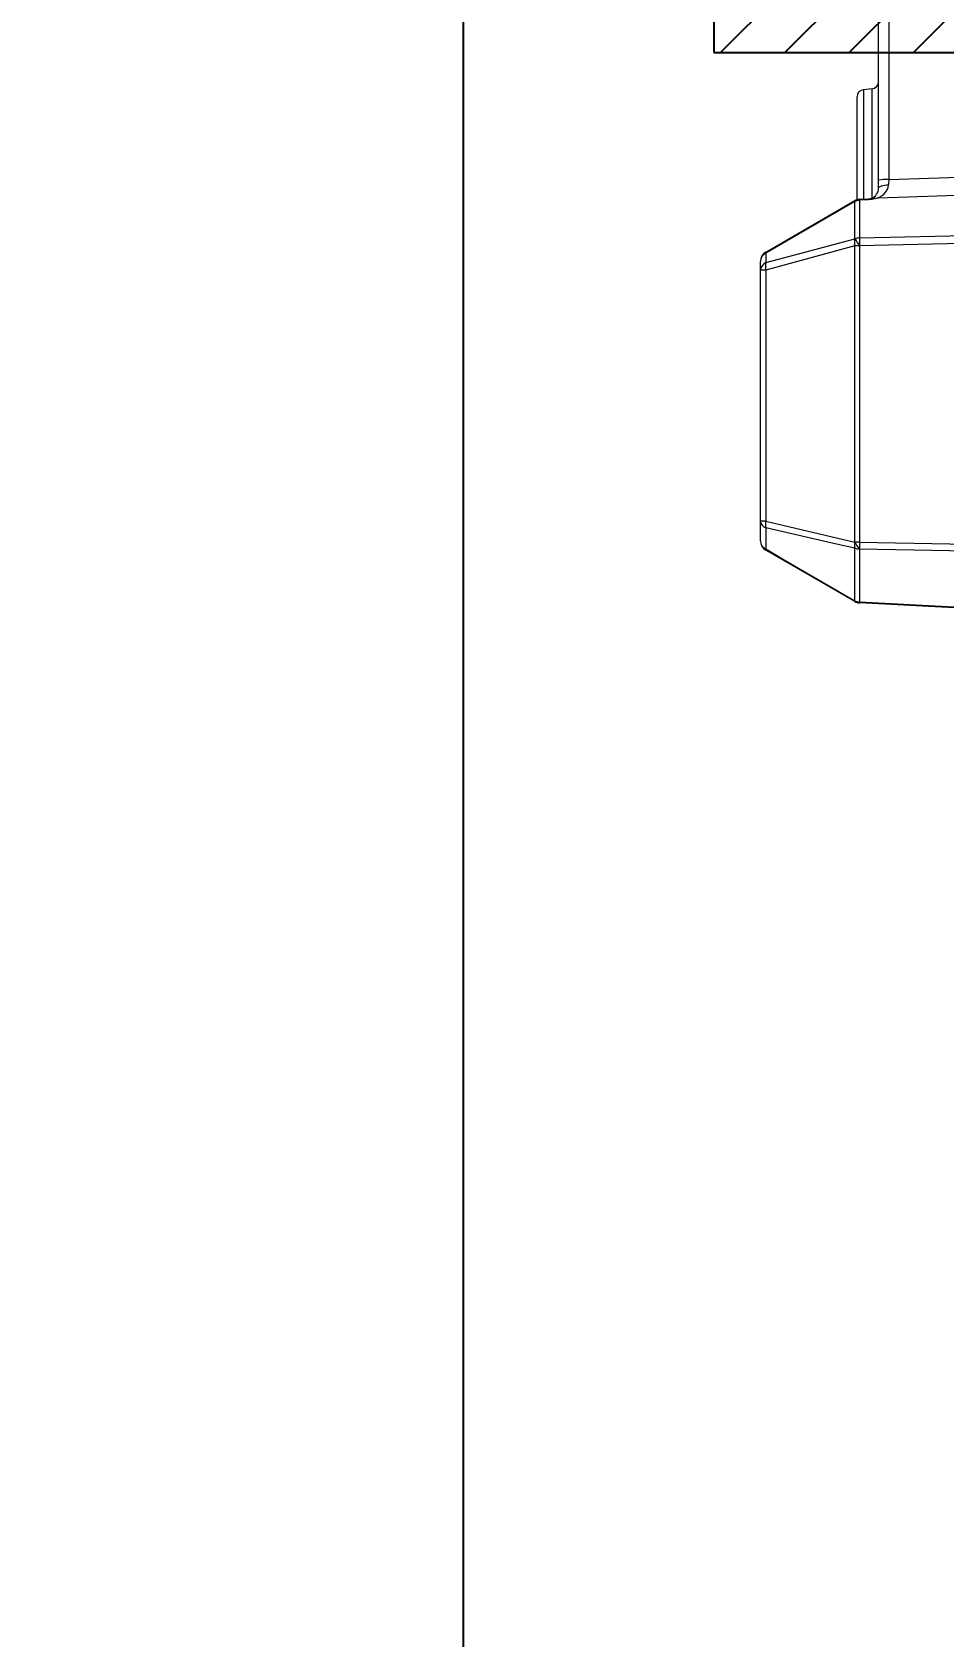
# Model space of a CAD drawing. Header units: millimetres. Extents: x -280 to 408, y 33 to 269.
# Drawn here: x 177.91 to 203.39, y 169.05 to 213.89 of the extents above; entities that cross this region are included whole.
import ezdxf

# ---------------------------------------------------------------- set-up
doc = ezdxf.new("R2010")
doc.units = ezdxf.units.MM
doc.layers.add('FORMAT', color=7, linetype='Continuous')
doc.styles.add('SLDTEXTSTYLE0', font='TXT', dxfattribs={"width": 0.605})
doc.dimstyles.new('SLDDIMSTYLE1', dxfattribs={"dimtxt": 3.5, "dimasz": 3.5, "dimexe": 0, "dimexo": 0.0625, "dimgap": 0.875, "dimtad": 1, "dimtoh": 1, "dimlfac": 10, "dimrnd": 1e-09, "dimzin": 12, "dimdsep": 46, "dimtxsty": 'SLDTEXTSTYLE0', "dimsah": 1, "dimcen": 0.09, "dimadec": 0, "dimazin": 0, "dimtfac": 1, "dimtdec": 3, "dimtofl": 0, "dimtmove": 0, "dimatfit": 3, "dimfxl": 1, "dimfrac": 2, "dimtolj": 1, "dimtzin": 12, "dimarcsym": 0})
doc.dimstyles.new('SLDDIMSTYLE3', dxfattribs={"dimtxt": 3.5, "dimasz": 3.5, "dimexe": 0, "dimexo": 0.0625, "dimgap": 0.875, "dimtad": 1, "dimtoh": 1, "dimlfac": 10, "dimrnd": 1e-09, "dimzin": 12, "dimdsep": 46, "dimtxsty": 'SLDTEXTSTYLE0', "dimblk1": 'NONE', "dimblk2": 'NONE', "dimsah": 1, "dimcen": 0.09, "dimadec": 0, "dimazin": 0, "dimtfac": 1, "dimtdec": 3, "dimtofl": 0, "dimtmove": 0, "dimatfit": 3, "dimldrblk": 'NONE', "dimfxl": 1, "dimfrac": 2, "dimtolj": 1, "dimtzin": 12, "dimarcsym": 0})

# ---------------------------------------------------------------- blocks, each defined once
blk = doc.blocks.new('*D13')
at = {"layer": 'FORMAT', "color": 7, "transparency": 16777216}
for p, q in [((189.964, 147.614), (189.964, 266.364)), ((214.964, 224.391), (214.964, 266.364)), ((189.964, 264.864), (214.964, 264.864))]:
    blk.add_line(p, q, dxfattribs=at)
for points in [[(189.964, 264.864), (193.464, 264.326), (193.464, 265.403)], [(214.964, 264.864), (211.464, 265.403), (211.464, 264.326)]]:
    blk.add_solid(points, dxfattribs=at)
at = {"layer": 'FORMAT', "color": 7, "transparency": 16777216, "insert": (198.454, 269.376), "char_height": 3.5, "attachment_point": 1, "style": 'SLDTEXTSTYLE0'}
blk.add_mtext('250', dxfattribs=at)
blk = doc.blocks.new('*D21')
at = {"layer": 'FORMAT', "color": 7, "transparency": 16777216, "insert": (-280.353, 201.978), "char_height": 3.5, "attachment_point": 1, "rotation": 90, "style": 'SLDTEXTSTYLE0'}
blk.add_mtext('0', dxfattribs=at)
blk = doc.blocks.new('_NONE')

msp = doc.modelspace()

# ---------------------------------------------------------------- hatches: boundary and pattern name
at = {"layer": 'FORMAT'}
h = msp.add_hatch(dxfattribs=at)
h.set_pattern_fill('ANSI31', color=256, scale=0.4, style=0)
h.paths.add_polyline_path([(219.964, 213.3144), (219.964, 234.3144), (196.964, 234.3144), (196.964, 213.3144)], flags=0)

# ---------------------------------------------------------------- linework, layer by layer
at = {"color": 7, "linetype": 'Continuous', "lineweight": 15}
for p, q in [((201.564, 209.7491), (201.564, 214.6415)), ((201.8483, 214.6572), (201.8483, 209.7648)), ((201.3814, 212.2984), (201.1466, 212.2779)), ((200.964, 210.3144), (200.964, 212.0786)), ((200.964, 209.2044), (200.964, 210.3144)), ((201.564, 209.5295), (201.564, 209.7491)), ((201.8483, 209.7648), (201.8465, 209.6183)), ((198.414, 207.7411), (200.9016, 209.1773)), ((200.9016, 208.1088), (200.9016, 209.1511)), ((201.0359, 209.2171), (201.2797, 209.2299)), ((201.2797, 209.1997), (201.0359, 209.1869)), ((201.0359, 209.1869), (201.0359, 208.1382)), ((200.9016, 207.9169), (198.414, 207.2326)), ((198.414, 207.707), (198.414, 207.4449)), ((200.9016, 199.6396), (200.9016, 207.9169)), ((201.0359, 207.9169), (200.9016, 207.9169)), ((201.0359, 207.9169), (201.0359, 199.6396)), ((198.264, 207.2326), (198.264, 207.4813)), ((198.264, 200.2257), (198.264, 207.2326)), ((198.414, 207.2326), (198.264, 207.2326)), ((198.414, 207.2326), (198.414, 200.2257)), ((198.414, 200.2257), (198.264, 200.2257)), ((198.264, 199.6729), (198.264, 200.2257)), ((198.414, 200.2257), (200.9016, 199.6396)), ((198.414, 200.0322), (198.414, 199.4447)), ((201.0359, 199.6396), (200.9016, 199.6396)), ((200.9016, 197.9769), (198.414, 199.4131)), ((200.9016, 198.0004), (200.9016, 199.4686)), ((201.0359, 199.4424), (201.0359, 197.9642))]:
    msp.add_line(p, q, dxfattribs=at)
at = {"color": 8, "linetype": 'Continuous', "lineweight": 15}
for p, q in [((201.1466, 212.2779), (201.1466, 209.2218)), ((201.3814, 209.2455), (201.3814, 212.2984))]:
    msp.add_line(p, q, dxfattribs=at)
at = {"color": 7, "linetype": 'Continuous', "lineweight": 15, "flags": 128}
for points in [[(201.8483, 209.7648), (211.9529, 210.1004), (215.6831, 210.2207)], [(215.9272, 209.7339), (211.9529, 209.6015), (201.564, 209.2448), (201.4663, 209.2414)], [(201.564, 209.5295), (201.5694, 209.5462), (201.5852, 209.5623), (201.611, 209.5773), (201.6458, 209.5905), (201.6883, 209.6016), (201.7372, 209.6101), (201.7905, 209.6158), (201.8465, 209.6183)], [(200.9016, 209.1511), (200.3858, 208.852), (198.414, 207.707)], [(200.9016, 209.1773), (200.9004, 209.1762), (200.8994, 209.1744), (200.8989, 209.172), (200.8987, 209.169), (200.8989, 209.1654), (200.8994, 209.1612), (200.9004, 209.1565), (200.9016, 209.1511)], [(201.4663, 209.2414), (201.3801, 209.214), (201.2797, 209.1997)], [(198.414, 207.4449), (198.7656, 207.5454), (200.9016, 208.1088)], [(201.0359, 208.1382), (212.8621, 208.3955), (217.2572, 208.4877)], [(217.3246, 208.2792), (212.8621, 208.1826), (201.0359, 207.9169)], [(198.414, 207.7411), (198.4123, 207.7396), (198.4111, 207.7373), (198.4104, 207.7342), (198.4102, 207.7303), (198.4104, 207.7256), (198.4111, 207.7201), (198.4123, 207.7139), (198.414, 207.707)], [(200.9016, 199.4686), (200.3921, 199.5768), (198.414, 200.0322)], [(201.0359, 199.6396), (211.6295, 199.4367), (213.9786, 199.3932)], [(198.414, 199.4131), (198.4125, 199.4145), (198.4114, 199.4166), (198.4107, 199.4195), (198.4105, 199.4232), (198.4107, 199.4275), (198.4114, 199.4326), (198.4125, 199.4383), (198.414, 199.4447)], [(198.414, 199.4447), (198.9291, 199.1452), (200.9016, 198.0004)], [(214.1438, 199.2026), (211.6295, 199.2475), (201.0359, 199.4424)], [(200.9016, 197.9769), (200.9005, 197.9779), (200.8997, 197.9795), (200.8992, 197.9816), (200.899, 197.9843), (200.8992, 197.9875), (200.8997, 197.9913), (200.9005, 197.9956), (200.9016, 198.0004)], [(201.0359, 197.9642), (208.0824, 197.5932), (215.2427, 197.2165)], [(215.1536, 197.1972), (208.0824, 197.5678), (201.0359, 197.9371)]]:
    msp.add_lwpolyline(points, dxfattribs=at)
at = {"color": 7, "linetype": 'Continuous', "lineweight": 15}
for centre, radius, start, end in [((201.164, 212.0786), 0.2, 95, 180), ((201.364, 212.4976), 0.2, 275, 0), ((201.264, 209.5295), 0.3, 291.30159, 359.99785), ((201.3954, 209.6931), 0.4572, 278.9134, 350.58709), ((201.7799, 208.4197), 1.3469, 87.08841, 99.22368), ((201.0516, 208.9175), 0.3, 93, 120), ((200.9795, 209.031), 0.1658, 70.0961, 118.0174), ((201.0505, 208.862), 0.3252, 92.57209, 117.25054), ((201.257, 209.202), 0.2216, 176.08477, 183.91523), ((201.5009, 209.2148), 0.2217, 176.09585, 183.90415), ((201.264, 209.5294), 0.2999, 272.99422, 291.29892), ((201.4099, 209.1401), 0.1159, 60.8844, 108.57111), ((201.349, 208.0129), 0.4576, 167.89838, 192.10162), ((201.049, 207.7571), 0.3813, 91.9576, 112.7263), ((204.6955, 210.6216), 4.5505, 213.51768, 216.46671), ((205.1786, 208.0276), 4.1442, 178.47042, 181.52958), ((198.564, 207.4813), 0.3, 120, 180), ((198.5209, 207.4733), 0.257, 114.5689, 178.21785), ((198.5055, 207.2211), 0.2417, 112.23124, 177.26768), ((198.8185, 207.3387), 0.4181, 165.29827, 194.70173), ((198.4857, 200.2426), 0.2223, 184.36254, 251.19555), ((198.8582, 200.129), 0.4546, 167.70979, 192.29021), ((198.5238, 199.6803), 0.2599, 181.62879, 245.01405), ((198.564, 199.6729), 0.3, 180, 240), ((201.3845, 199.5541), 0.4904, 169.95875, 190.04125), ((201.4764, 199.8867), 0.6256, 203.26226, 225.2479), ((205.5468, 199.541), 4.512, 178.74777, 181.25223), ((201.0484, 199.8637), 0.4215, 249.62313, 268.30694), ((201.0506, 198.286), 0.3222, 242.45667, 267.38852), ((201.0499, 198.1408), 0.2042, 223.45724, 266.08713), ((201.0516, 198.2367), 0.3, 240, 267), ((201.2352, 197.9506), 0.1997, 176.11086, 183.88914)]:
    msp.add_arc(centre, radius, start, end, dxfattribs=at)
at = {"layer": 'FORMAT', "color": 7}
for p, q in [((196.964, 234.3144), (196.964, 213.3144)), ((196.964, 213.3144), (219.964, 213.3144))]:
    msp.add_line(p, q, dxfattribs=at)

# ---------------------------------------------------------------- dimensions: what is measured, and where the dimension line sits
dim = msp.add_linear_dim(base=(214.964, 264.8644), p1=(189.964, 147.6144), p2=(214.964, 224.3913), dimstyle='SLDDIMSTYLE1', dxfattribs=at)
dim.commit()
dim.dimension.update_dxf_attribs({"geometry": '*D13', "text_midpoint": (202.464, 264.8644), "dimtype": 160})
dim = msp.add_linear_dim(base=(-275.8414967125, 203.3143764913), p1=(303.4412682233, 203.3143764913), p2=(306.4037664416, 203.3143764913), angle=90, dimstyle='SLDDIMSTYLE3', dxfattribs=at)
dim.commit()
dim.dimension.update_dxf_attribs({"geometry": '*D21', "text_midpoint": (-275.8414967125, 203.3143764913), "dimtype": 160})

doc.saveas('drawing.dxf')
